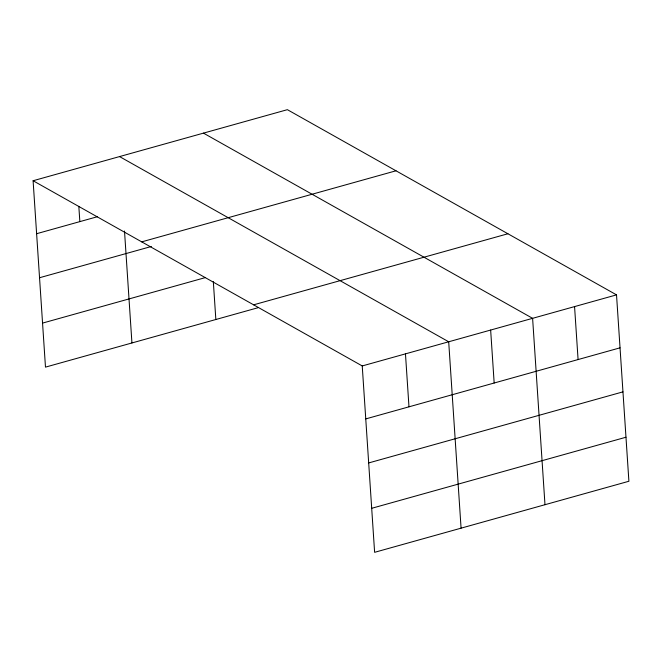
<?xml version="1.0" encoding="UTF-8"?>
<svg xmlns="http://www.w3.org/2000/svg" width="662" height="662" viewBox="0 0 662 662"><rect width="100%" height="100%" fill="white"/><g stroke="black" fill="none" stroke-linecap="round" stroke-linejoin="round"><path stroke-width="0.99" d="M33.1 180.743L287.382 109.677L616.521 294.871L628.9 481.257L374.618 552.323L362.238 365.945L33.1 180.743L45.479 367.129L257.808 307.78M36.617 233.711L97.529 216.681M141.718 241.862L396 170.788M39.546 277.734L151.366 246.479M42.558 323.097L205.121 277.659M253.62 304.826L507.903 233.76M362.238 365.945L616.521 294.871M365.755 418.905L620.037 347.831M368.676 462.937L622.959 391.863M371.696 508.3L625.979 437.226M203.466 133.128L532.604 318.323L544.983 504.709M119.557 156.58L448.695 341.782L461.075 528.16M574.566 306.597L578.083 359.565M490.65 330.057L494.166 383.017M405.467 353.864L408.984 406.824M213.33 281.623L215.845 319.506M124.506 231.046L131.937 342.966M78.828 206.345L79.845 221.621"/></g></svg>
